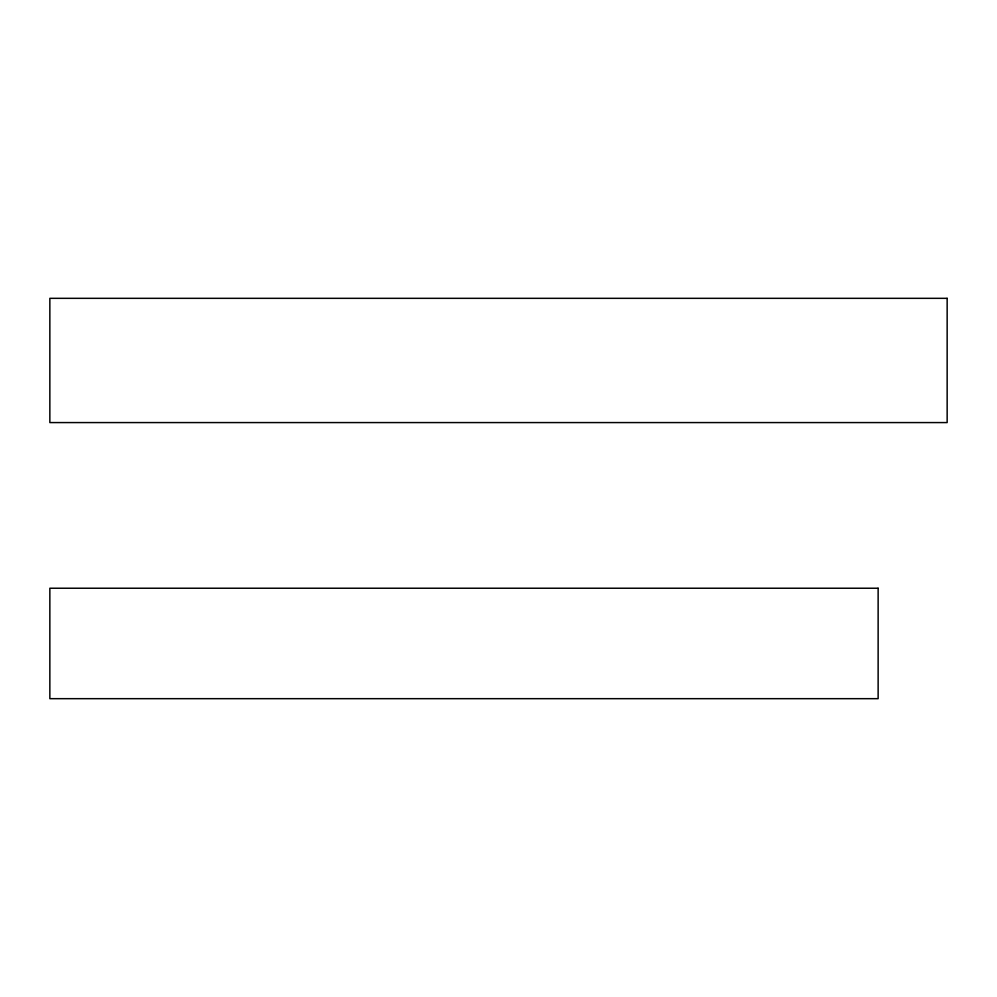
<?xml version="1.0" encoding="UTF-8"?>
<svg xmlns="http://www.w3.org/2000/svg" width="997" height="997" viewBox="0 0 997 997"><rect width="100%" height="100%" fill="white"/><g stroke="black" fill="none" stroke-linecap="round" stroke-linejoin="round"><path stroke-width="1.5" d="M947.15 298.327L49.85 298.327L49.85 422.578L947.15 422.578L947.15 298.327M878.133 588.23L49.85 588.23L49.85 698.673L878.133 698.673L878.133 588.23"/></g></svg>
